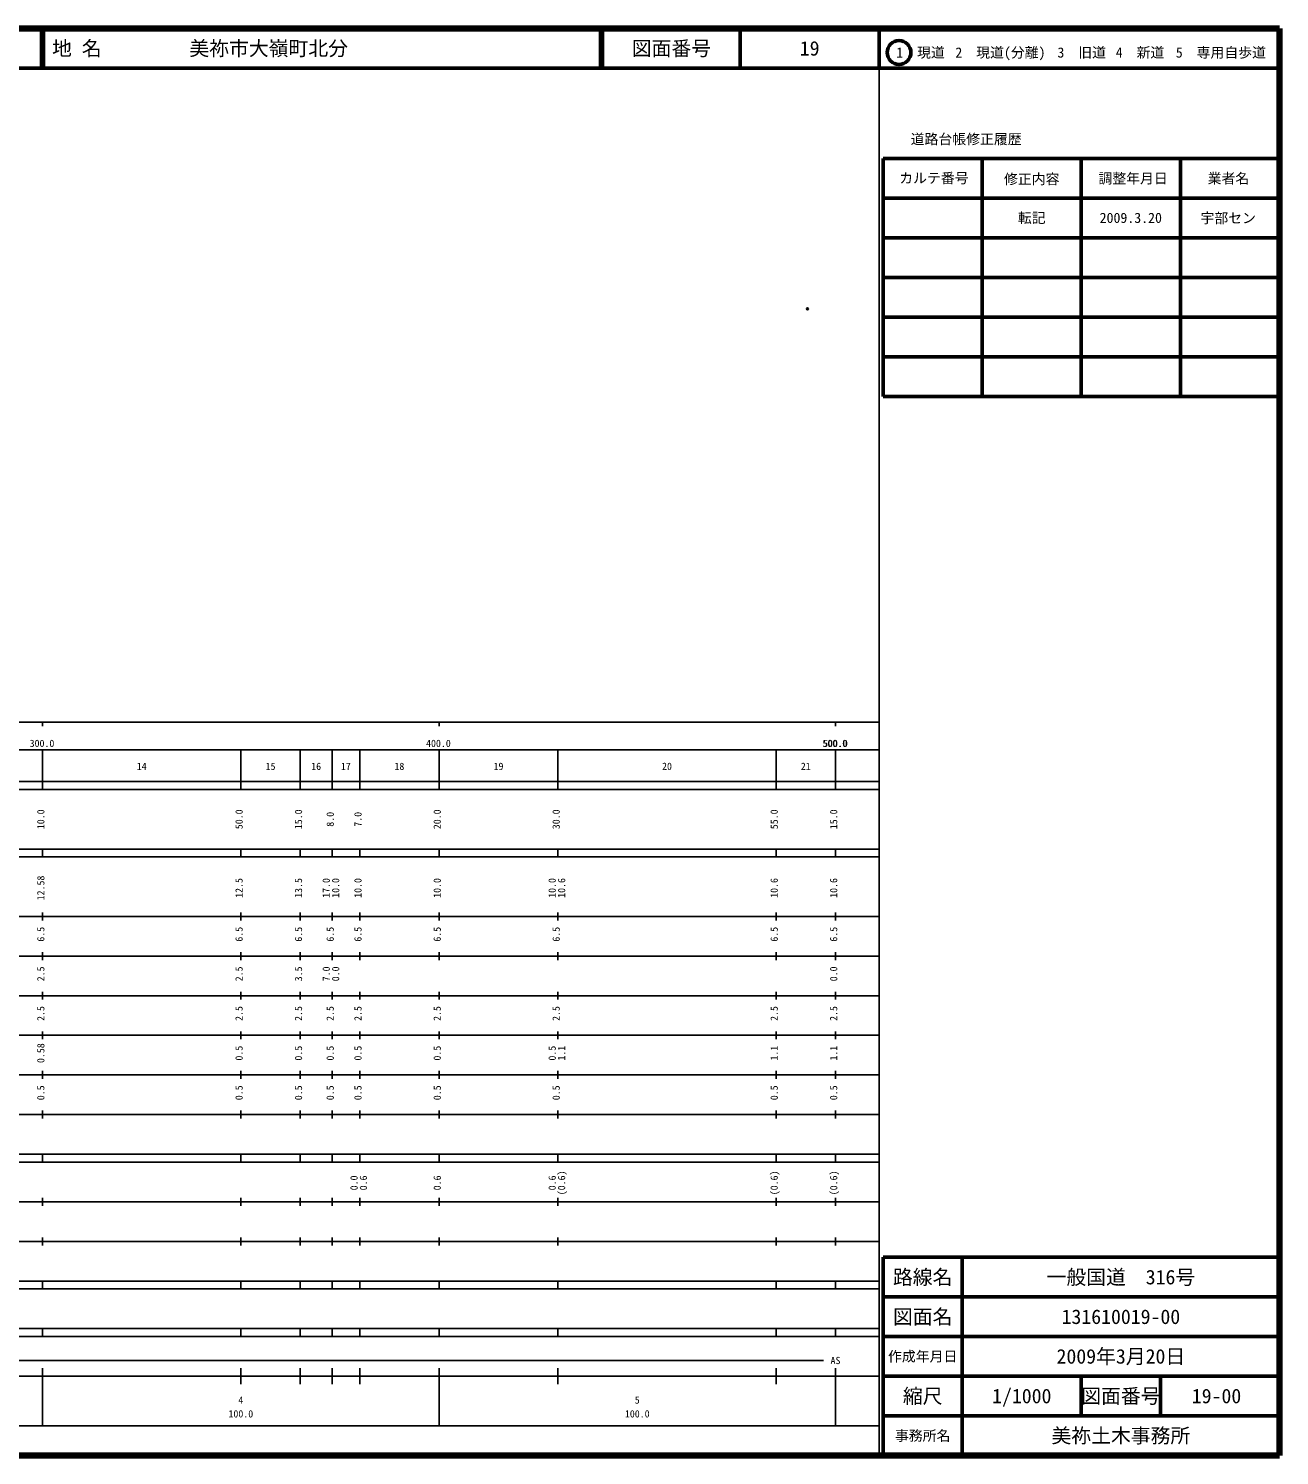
# Model space of a CAD drawing. Units: millimetres on the paper. Extents: x 40 to 680, y 20 to 380.
# Drawn here: x 364.4 to 680, y 20 to 380 of the extents above; entities that cross this region are included whole.
import ezdxf
from ezdxf.enums import TextEntityAlignment as Align

# ---------------------------------------------------------------- set-up
doc = ezdxf.new("R2010")
doc.units = ezdxf.units.MM
doc.header["$PDMODE"] = 32
doc.header["$PDSIZE"] = 0.5
doc.layers.add('M-OTRS', color=6, linetype='Continuous')
doc.layers.add('M-TTL-TXT', color=7, linetype='Continuous')
for name, color, linetype, lineweight in [('M-TTL', 2, 'Continuous', 140), ('M-TTL-BAND', 7, 'Continuous', 25), ('M-TTL-FRAM', 2, 'Continuous', 50), ('M-TTL-LINE', 7, 'Continuous', 50)]:
    doc.layers.add(name, color=color, linetype=linetype, lineweight=lineweight)
doc.styles.add('ＭＳ ゴシック', font='')
doc.styles.get('ＭＳ ゴシック').set_extended_font_data('MS Gothic')

msp = doc.modelspace()

# ---------------------------------------------------------------- linework, layer by layer
at = {"layer": 'M-OTRS'}
msp.add_point((560.921, 309.27), dxfattribs=at)
at = {"layer": 'M-TTL'}
for p, q in [((680, 380), (40, 380)), ((680, 20), (680, 380)), ((40, 20), (680, 20))]:
    msp.add_line(p, q, dxfattribs=at)
at = {"layer": 'M-TTL-BAND'}
for p, q in [((579, 20), (579, 370)), ((40, 205), (579, 205)), ((368, 205), (368, 204)), ((468, 205), (468, 204)), ((568, 205), (568, 204)), ((68, 198), (579, 198)), ((368, 188), (368, 198)), ((418, 188), (418, 198)), ((433, 188), (433, 198)), ((441, 188), (441, 198)), ((448, 188), (448, 198)), ((468, 188), (468, 198)), ((498, 188), (498, 198)), ((553, 188), (553, 198)), ((568, 188), (568, 198)), ((40, 190), (579, 190)), ((40, 188), (579, 188)), ((40, 173), (579, 173)), ((368, 171), (368, 173)), ((418, 171), (418, 173)), ((433, 171), (433, 173)), ((441, 171), (441, 173)), ((448, 171), (448, 173)), ((468, 171), (468, 173)), ((498, 171), (498, 173)), ((553, 171), (553, 173)), ((568, 171), (568, 173)), ((40, 171), (579, 171)), ((40, 156), (579, 156)), ((368, 155), (368, 157)), ((418, 155), (418, 157)), ((433, 155), (433, 157)), ((441, 155), (441, 157)), ((448, 155), (448, 157)), ((468, 155), (468, 157)), ((498, 155), (498, 157)), ((553, 155), (553, 157)), ((568, 155), (568, 157)), ((46, 146), (579, 146)), ((368, 145), (368, 147)), ((418, 145), (418, 147)), ((433, 145), (433, 147)), ((441, 145), (441, 147)), ((448, 145), (448, 147)), ((468, 145), (468, 147)), ((498, 145), (498, 147)), ((553, 145), (553, 147)), ((568, 145), (568, 147)), ((368, 135), (368, 137)), ((418, 135), (418, 137)), ((433, 135), (433, 137)), ((441, 135), (441, 137)), ((448, 135), (448, 137)), ((468, 135), (468, 137)), ((498, 135), (498, 137)), ((553, 135), (553, 137)), ((568, 135), (568, 137)), ((52, 136), (579, 136)), ((46, 126), (579, 126)), ((368, 125), (368, 127)), ((418, 125), (418, 127)), ((433, 125), (433, 127)), ((441, 125), (441, 127)), ((448, 125), (448, 127)), ((468, 125), (468, 127)), ((498, 125), (498, 127)), ((553, 125), (553, 127)), ((568, 125), (568, 127)), ((52, 116), (579, 116)), ((368, 115), (368, 117)), ((418, 115), (418, 117)), ((433, 115), (433, 117)), ((441, 115), (441, 117)), ((448, 115), (448, 117)), ((468, 115), (468, 117)), ((498, 115), (498, 117)), ((553, 115), (553, 117)), ((568, 115), (568, 117)), ((46, 106), (579, 106)), ((368, 105), (368, 107)), ((418, 105), (418, 107)), ((433, 105), (433, 107)), ((441, 105), (441, 107)), ((448, 105), (448, 107)), ((468, 105), (468, 107)), ((498, 105), (498, 107)), ((553, 105), (553, 107)), ((568, 105), (568, 107)), ((40, 96), (579, 96)), ((40, 94), (579, 94)), ((368, 94), (368, 96)), ((418, 94), (418, 96)), ((433, 94), (433, 96)), ((441, 94), (441, 96)), ((448, 94), (448, 96)), ((468, 94), (468, 96)), ((498, 94), (498, 96)), ((553, 94), (553, 96)), ((568, 94), (568, 96)), ((49, 84), (579, 84)), ((368, 83), (368, 85)), ((418, 83), (418, 85)), ((433, 83), (433, 85)), ((441, 83), (441, 85)), ((448, 83), (448, 85)), ((468, 83), (468, 85)), ((498, 83), (498, 85)), ((553, 83), (553, 85)), ((568, 83), (568, 85)), ((40, 74), (579, 74)), ((368, 73), (368, 75)), ((418, 73), (418, 75)), ((433, 73), (433, 75)), ((441, 73), (441, 75)), ((448, 73), (448, 75)), ((468, 73), (468, 75)), ((498, 73), (498, 75)), ((553, 73), (553, 75)), ((568, 73), (568, 75)), ((40, 64), (579, 64)), ((40, 62), (579, 62)), ((368, 62), (368, 64)), ((418, 62), (418, 64)), ((433, 62), (433, 64)), ((441, 62), (441, 64)), ((448, 62), (448, 64)), ((468, 62), (468, 64)), ((498, 62), (498, 64)), ((553, 62), (553, 64)), ((568, 62), (568, 64)), ((40, 52), (579, 52)), ((368, 50), (368, 52)), ((418, 50), (418, 52)), ((433, 50), (433, 52)), ((441, 50), (441, 52)), ((448, 50), (448, 52)), ((468, 50), (468, 52)), ((498, 50), (498, 52)), ((553, 50), (553, 52)), ((568, 50), (568, 52)), ((40, 50), (579, 50)), ((71, 44), (565, 44)), ((40, 40), (579, 40)), ((368, 27.5), (368, 42)), ((418, 38), (418, 42)), ((433, 38), (433, 42)), ((441, 38), (441, 42)), ((448, 38), (448, 42)), ((468, 27.5), (468, 42)), ((498, 38), (498, 42)), ((553, 38), (553, 42)), ((568, 27.5), (568, 42)), ((68, 27.5), (579, 27.5))]:
    msp.add_line(p, q, dxfattribs=at)
at = {"layer": 'M-TTL-FRAM'}
for p, q in [((580, 347.197), (580, 287.197)), ((580, 347.197), (680, 347.197)), ((580, 287.197), (680, 287.197)), ((680, 70), (580, 70)), ((580, 70), (580, 20))]:
    msp.add_line(p, q, dxfattribs=at)
at = {"layer": 'M-TTL-LINE'}
for p, q in [((367.75, 380), (367.75, 370)), ((368.25, 380), (368.25, 370)), ((508.747, 380), (508.747, 370)), ((509.247, 380), (509.247, 370)), ((543.997, 380), (543.997, 370)), ((579, 380), (579, 370)), ((40, 370), (680, 370)), ((605, 347.197), (605, 287.197)), ((630, 347.197), (630, 287.197)), ((655, 347.197), (655, 287.197)), ((580, 337.197), (680, 337.197)), ((580, 327.197), (680, 327.197)), ((580, 317.197), (680, 317.197)), ((580, 307.197), (680, 307.197)), ((580, 297.197), (680, 297.197)), ((600, 70), (600, 20)), ((680, 60), (580, 60)), ((680, 50), (580, 50)), ((680, 40), (580, 40)), ((630, 40), (630, 30)), ((650, 40), (650, 30)), ((680, 30), (580, 30))]:
    msp.add_line(p, q, dxfattribs=at)
msp.add_circle((584.031, 373.958), 3, dxfattribs=at)

# ---------------------------------------------------------------- texts
at = {"layer": 'M-TTL-BAND', "style": 'ＭＳ ゴシック'}
for s, p in [('300.0', (367.844, 198.195)), ('400.0', (467.844, 198.195)), ('500.0', (567.844, 198.195)), ('500.0', (568, 198.195)), ('14', (393, 192.405)), ('15', (425.5, 192.405)), ('16', (437, 192.405)), ('17', (444.5, 192.405)), ('18', (458, 192.405)), ('19', (483, 192.405)), ('20', (525.5, 192.405)), ('21', (560.5, 192.405)), ('AS', (568, 42.5)), ('4', (418, 32.523)), ('5', (518, 32.523)), ('100.0', (418, 29.033)), ('100.0', (518, 29.033))]:
    msp.add_text(s, height=1.833, dxfattribs=at).set_placement(p, align=Align.BOTTOM_CENTER)
for s, p in [('10.0', (369, 180.5)), ('50.0', (419, 180.5)), ('15.0', (434, 180.5)), ('8.0', (442, 180.5)), ('7.0', (449, 180.5)), ('20.0', (469, 180.5)), ('30.0', (499, 180.5)), ('55.0', (554, 180.5)), ('15.0', (569, 180.5)), ('12.58', (369, 163.174)), ('12.5', (419, 163.174)), ('13.5', (434, 163.174)), ('17.0', (441, 163.174)), ('10.0', (443.37, 163.174)), ('10.0', (449, 163.174)), ('10.0', (469, 163.174)), ('10.0', (498, 163.174)), ('10.6', (500.37, 163.174)), ('10.6', (554, 163.174)), ('10.6', (569, 163.174)), ('6.5', (369, 151.5)), ('6.5', (419, 151.5)), ('6.5', (434, 151.5)), ('6.5', (442, 151.5)), ('6.5', (449, 151.5)), ('6.5', (469, 151.5)), ('6.5', (499, 151.5)), ('6.5', (554, 151.5)), ('6.5', (569, 151.5)), ('2.5', (369, 141.5)), ('2.5', (419, 141.5)), ('3.5', (434, 141.5)), ('7.0', (441, 141.5)), ('0.0', (443.37, 141.5)), ('0.0', (569, 141.5)), ('2.5', (369, 131.5)), ('2.5', (419, 131.5)), ('2.5', (434, 131.5)), ('2.5', (442, 131.5)), ('2.5', (449, 131.5)), ('2.5', (469, 131.5)), ('2.5', (499, 131.5)), ('2.5', (554, 131.5)), ('2.5', (569, 131.5)), ('0.58', (369, 121.5)), ('0.5', (419, 121.5)), ('0.5', (434, 121.5)), ('0.5', (442, 121.5)), ('0.5', (449, 121.5)), ('0.5', (469, 121.5)), ('0.5', (498, 121.5)), ('1.1', (500.37, 121.5)), ('1.1', (554, 121.5)), ('1.1', (569, 121.5)), ('0.5', (369, 111.5)), ('0.5', (419, 111.5)), ('0.5', (434, 111.5)), ('0.5', (442, 111.5)), ('0.5', (449, 111.5)), ('0.5', (469, 111.5)), ('0.5', (499, 111.5)), ('0.5', (554, 111.5)), ('0.5', (569, 111.5)), ('0.0', (448, 88.764)), ('0.6', (450.37, 88.764)), ('0.6', (469, 88.764)), ('0.6', (498, 88.764)), ('(0.6)', (500.37, 88.764)), ('(0.6)', (554, 88.764)), ('(0.6)', (569, 88.764))]:
    msp.add_text(s, height=1.833, rotation=90, dxfattribs=at).set_placement(p, align=Align.BOTTOM_CENTER)
at = {"layer": 'M-TTL-TXT', "style": 'ＭＳ ゴシック'}
for s, p in [('地 名', (370.38, 375)), ('美祢市大嶺町北分', (405.024, 375))]:
    msp.add_text(s, height=3.666, dxfattribs=at).set_placement(p, align=Align.MIDDLE_LEFT)
for s, height, p in [('図面番号', 3.666, (526.622, 375)), ('19', 3.666, (561.497, 375)), ('1\u3000現道', 2.566, (589.448, 373.958)), ('2\u3000現道(分離)', 2.566, (609.619, 373.958)), ('3\u3000旧道', 2.566, (630.121, 373.958)), ('4\u3000新道', 2.566, (644.824, 373.958)), ('5\u3000専用自歩道', 2.566, (665.228, 373.958)), ('道路台帳修正履歴', 2.566, (600.968, 352.113)), ('カルテ番号', 2.566, (592.839, 342.277)), ('修正内容', 2.566, (617.509, 342.023)), ('調整年月日', 2.566, (643.089, 342.197)), ('業者名', 2.566, (667.134, 342.197)), ('転記', 2.566, (617.5, 332.245)), ('2009.3.20', 2.566, (642.5, 332.245)), ('宇部セン', 2.566, (667.077, 332.189)), ('路線名', 3.666, (590, 65)), ('路線名', 3.666, (590, 65)), ('一般国道\u3000316号', 3.666, (640, 65)), ('図面名', 3.666, (590, 55)), ('図面名', 3.666, (590, 55)), ('131610019-00', 3.666, (640, 55)), ('2009年3月20日', 3.666, (640, 45)), ('作成年月日', 2.566, (590, 45)), ('作成年月日', 2.566, (590, 45)), ('縮尺', 3.666, (590, 35)), ('縮尺', 3.666, (590, 35)), ('1/1000', 3.666, (615, 35)), ('図面番号', 3.666, (640, 35)), ('図面番号', 3.666, (640, 35)), ('19-00', 3.666, (664.125, 35)), ('事務所名', 2.566, (590, 25)), ('事務所名', 2.566, (590, 25)), ('美祢土木事務所', 3.666, (640, 25))]:
    msp.add_text(s, height=height, dxfattribs=at).set_placement(p, align=Align.MIDDLE_CENTER)

doc.saveas('drawing.dxf')
